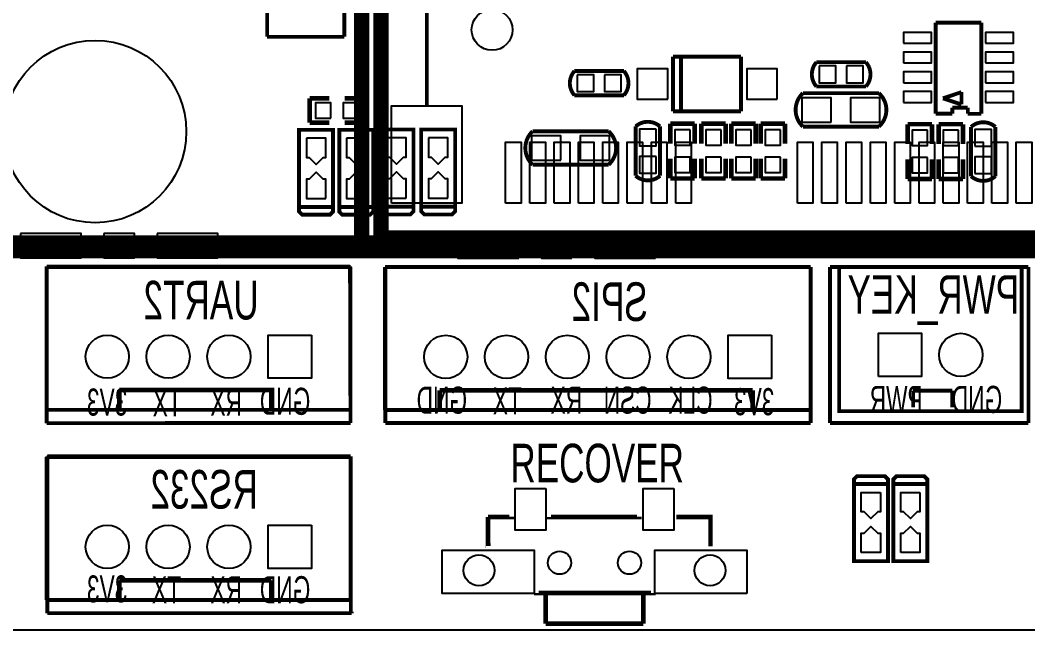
# Model space of a CAD drawing. Extents: x -118 to 7078, y 0 to 4366.
# Drawn here: x 4852 to 6157, y 0 to 790 of the extents above; entities that cross this region are included whole.
import ezdxf

# ---------------------------------------------------------------- set-up
doc = ezdxf.new("R2010")
doc.units = 0
doc.header["$MEASUREMENT"] = 0
for name, color, linetype in [('BG_OUTLINE', 254, 'CONTINUOUS'), ('BG_SILKSCREEN_BOTTOM', 141, 'CONTINUOUS'), ('BG_SILKSCREEN_TOP', 7, 'CONTINUOUS'), ('PG_SILKSCREEN_BOTTOM', 85, 'CONTINUOUS'), ('PG_SILKSCREEN_TOP', 85, 'CONTINUOUS'), ('PIN_BOTTOM', 5, 'CONTINUOUS'), ('PIN_TOP', 92, 'CONTINUOUS')]:
    doc.layers.add(name, color=color, linetype=linetype)

msp = doc.modelspace()

# ---------------------------------------------------------------- linework, layer by layer
at = {"layer": 'BG_OUTLINE'}
msp.add_lwpolyline([(-118.11, 4056.352), (-118.11, 157.158, 0.414214), (39.048, 0), (6929.835, 0, 0.378859), (7078.22, 148.385), (7078.22, 4054.613, 0.42493), (6917.834, 4215), (6557, 4214.999), (6557, 3842), (5999, 3842), (5999, 4214.998), (1823, 4214.987), (1823, 4168), (1656, 4168), (1656, 4214.987), (1205, 4214.986), (1205, 4168), (1038, 4168), (1038, 4214.986), (40.538, 4214.985, 0.418755)], format="xyb", close=True, dxfattribs=at)
at = {"layer": 'BG_SILKSCREEN_BOTTOM'}
for points in [[(258, 496, 30, 30, 0), (6291, 496, 30, 30, 0)], [(4886.4, 470.6, 5, 5, 0), (5279.4, 470.6, 5, 5, 0)], [(4886.4, 459.6, 5, 5, 0), (4886.4, 470.6, 5, 5, 0)], [(5279.4, 470.6, 5, 5, 0), (5280, 268, 5, 5, 0)], [(5876, 470, 5, 5, 0), (5325, 470, 5, 5, 0)], [(5325, 470, 5, 5, 0), (5325, 268, 5, 5, 0)], [(5876, 268, 5, 5, 0), (5876, 470, 5, 5, 0)], [(5901, 470, 5, 5, 0), (6158, 470, 5, 5, 0)], [(5901, 268, 5, 5, 0), (5901, 470, 5, 5, 0)], [(6158, 470, 5, 5, 0), (6158, 268, 5, 5, 0)], [(4886.4, 267.6, 5, 5, 0), (4886.4, 459.6, 5, 5, 0)], [(5280, 268, 5, 5, 0), (4886.4, 267.6, 5, 5, 0)], [(5325, 268, 5, 5, 0), (5876, 268, 5, 5, 0)], [(6158, 268, 5, 5, 0), (5901, 268, 5, 5, 0)], [(4887.4, 224.6, 5, 5, 0), (5280.4, 224.6, 5, 5, 0)], [(4887.4, 213.6, 5, 5, 0), (4887.4, 224.6, 5, 5, 0)], [(5280.4, 224.6, 5, 5, 0), (5280.4, 23.6, 5, 5, 0)], [(4887.4, 21.6, 5, 5, 0), (4887.4, 213.6, 5, 5, 0)], [(5280.4, 23.6, 5, 5, 0), (5281.4, 23.6, 5, 5, 0)], [(5281.4, 23.6, 5, 5, 0), (5281.4, 21.6, 5, 5, 0)], [(5281.4, 21.6, 5, 5, 0), (4887.4, 21.6, 5, 5, 0)]]:
    msp.add_lwpolyline(points, format="xyseb", dxfattribs=at)
at = {"layer": 'PG_SILKSCREEN_BOTTOM'}
for points in [[(5172, 768, 5, 5, 0), (5172, 988, 5, 5, 0)], [(5272, 988, 5, 5, 0), (5272, 768, 5, 5, 0)], [(6037.868, 786.455, 5, 5, 0), (6037.868, 668.384, 5, 5, 0)], [(6096.93, 786.455, 5, 5, 0), (6037.868, 786.455, 5, 5, 0)], [(6096.93, 668.345, 5, 5, 0), (6096.93, 786.455, 5, 5, 0)], [(5272, 768, 5, 5, 0), (5172, 768, 5, 5, 0)], [(5785.819, 742.429, 5, 5, 0), (5697.681, 742.429, 5, 5, 0)], [(5697.681, 742.429, 5, 5, 0), (5697.681, 671.571, 5, 5, 0)], [(5708, 671.571, 5, 5, 0), (5708, 742.429, 5, 5, 0)], [(5785.819, 671.571, 5, 5, 0), (5785.819, 742.429, 5, 5, 0)], [(5925.241, 703.651, 5, 5, 0), (5883.402, 703.651, 5, 5, -0.37791), (5883.402, 735.147, 5, 5, 0)], [(5883.402, 735.147, 5, 5, 0), (5925.241, 735.147, 5, 5, 0)], [(5925.241, 735.147, 5, 5, 0), (5947.402, 735.147, 5, 5, -0.37791), (5947.402, 703.651, 5, 5, 0)], [(5611.839, 692.252, 5, 5, 0), (5570, 692.252, 5, 5, -0.37791), (5570, 723.748, 5, 5, 0)], [(5570, 723.748, 5, 5, 0), (5611.839, 723.748, 5, 5, 0)], [(5611.839, 723.748, 5, 5, 0), (5634, 723.748, 5, 5, -0.37791), (5634, 692.252, 5, 5, 0)], [(5947.402, 703.651, 5, 5, 0), (5925.241, 703.651, 5, 5, 0)], [(5634, 692.252, 5, 5, 0), (5611.839, 692.252, 5, 5, 0)], [(5865.801, 651.748, 5, 5, -0.432734), (5865.801, 695.048, 5, 5, 0)], [(5865.801, 695.048, 5, 5, 0), (5964.219, 695.048, 5, 5, -0.450474), (5964.219, 651.748, 5, 5, 0)], [(6071.198, 696.384, 5, 5, 0), (6047.269, 688.345, 5, 5, 0)], [(6071.198, 680.384, 5, 5, 0), (6071.198, 696.384, 5, 5, 0)], [(5226.971, 688.348, 5.909, 5.909, 0), (5226.971, 656.852, 5.909, 5.909, 0)], [(5252.561, 688.348, 5.909, 5.909, 0), (5226.971, 688.348, 5.909, 5.909, 0)], [(5272.239, 688.348, 5.909, 5.909, 0), (5297.829, 688.348, 5.909, 5.909, 0)], [(5297.829, 688.348, 5.909, 5.909, 0), (5297.829, 656.852, 5.909, 5.909, 0)], [(6047.269, 688.345, 5, 5, 0), (6071.198, 680.384, 5, 5, 0)], [(6059.399, 676.384, 5, 5, 0), (6079.399, 676.384, 5, 5, 0)], [(6059.399, 668.384, 5, 5, 0), (6059.399, 676.384, 5, 5, 0)], [(6079.399, 676.384, 5, 5, 0), (6079.399, 668.345, 5, 5, 0)], [(5697.681, 671.571, 5, 5, 0), (5785.819, 671.571, 5, 5, 0)], [(6037.868, 668.384, 5, 5, 0), (6059.399, 668.384, 5, 5, 0)], [(6079.399, 668.345, 5, 5, 0), (6096.93, 668.345, 5, 5, 0)], [(5226.971, 656.852, 5.909, 5.909, 0), (5252.561, 656.852, 5.909, 5.909, 0)], [(5297.829, 656.852, 5.909, 5.909, 0), (5272.239, 656.852, 5.909, 5.909, 0)], [(5649.252, 610.161, 5, 5, 0), (5649.252, 652, 5, 5, -0.37791), (5680.748, 652, 5, 5, 0)], [(5680.748, 652, 5, 5, 0), (5680.748, 610.161, 5, 5, 0)], [(5694.252, 655.429, 5.909, 5.909, 0), (5725.748, 655.429, 5.909, 5.909, 0)], [(5694.252, 629.839, 5.909, 5.909, 0), (5694.252, 655.429, 5.909, 5.909, 0)], [(5725.748, 655.429, 5.909, 5.909, 0), (5725.748, 629.839, 5.909, 5.909, 0)], [(5734.252, 655.429, 5.909, 5.909, 0), (5765.748, 655.429, 5.909, 5.909, 0)], [(5734.252, 629.839, 5.909, 5.909, 0), (5734.252, 655.429, 5.909, 5.909, 0)], [(5765.748, 655.429, 5.909, 5.909, 0), (5765.748, 629.839, 5.909, 5.909, 0)], [(5773.252, 655.429, 5.909, 5.909, 0), (5804.748, 655.429, 5.909, 5.909, 0)], [(5773.252, 629.839, 5.909, 5.909, 0), (5773.252, 655.429, 5.909, 5.909, 0)], [(5804.748, 655.429, 5.909, 5.909, 0), (5804.748, 629.839, 5.909, 5.909, 0)], [(5811.252, 655.429, 5.909, 5.909, 0), (5842.748, 655.429, 5.909, 5.909, 0)], [(5811.252, 629.839, 5.909, 5.909, 0), (5811.252, 655.429, 5.909, 5.909, 0)], [(5842.748, 655.429, 5.909, 5.909, 0), (5842.748, 629.839, 5.909, 5.909, 0)], [(5964.219, 651.748, 5, 5, 0), (5865.801, 651.748, 5, 5, 0)], [(6001.652, 654.827, 5.909, 5.909, 0), (6033.148, 654.827, 5.909, 5.909, 0)], [(6001.652, 629.237, 5.909, 5.909, 0), (6001.652, 654.827, 5.909, 5.909, 0)], [(6033.148, 654.827, 5.909, 5.909, 0), (6033.148, 629.237, 5.909, 5.909, 0)], [(6041.65, 654.827, 5.909, 5.909, 0), (6073.146, 654.827, 5.909, 5.909, 0)], [(6041.65, 629.237, 5.909, 5.909, 0), (6041.65, 654.827, 5.909, 5.909, 0)], [(6073.146, 654.827, 5.909, 5.909, 0), (6073.146, 629.237, 5.909, 5.909, 0)], [(6083.652, 629.239, 5, 5, 0), (6083.652, 651.4, 5, 5, -0.37791), (6115.148, 651.4, 5, 5, 0)], [(6115.148, 651.4, 5, 5, 0), (6115.148, 629.239, 5, 5, 0)], [(5257.4, 547.6, 5, 5, 0), (5213.4, 547.6, 5, 5, 0), (5213.4, 647.6, 5, 5, 0), (5257.4, 647.6, 5, 5, 0), (5257.4, 547.6, 5, 5, 0)], [(5309.4, 547.6, 5, 5, 0), (5265.4, 547.6, 5, 5, 0), (5265.4, 647.6, 5, 5, 0), (5309.4, 647.6, 5, 5, 0), (5309.4, 547.6, 5, 5, 0)], [(5361.53, 547.99, 5, 5, 0), (5317.53, 547.99, 5, 5, 0), (5317.53, 647.99, 5, 5, 0), (5361.53, 647.99, 5, 5, 0), (5361.53, 547.99, 5, 5, 0)], [(5415.53, 547.99, 5, 5, 0), (5371.53, 547.99, 5, 5, 0), (5371.53, 647.99, 5, 5, 0), (5415.53, 647.99, 5, 5, 0), (5415.53, 547.99, 5, 5, 0)], [(5515.791, 602.35, 5, 5, -0.432734), (5515.791, 645.65, 5, 5, 0)], [(5515.791, 645.65, 5, 5, 0), (5614.209, 645.65, 5, 5, -0.450474), (5614.209, 602.35, 5, 5, 0)], [(6115.148, 629.239, 5, 5, 0), (6115.148, 587.4, 5, 5, -0.37791), (6083.652, 587.4, 5, 5, 0)], [(6083.652, 587.4, 5, 5, 0), (6083.652, 629.239, 5, 5, 0)], [(5614.209, 602.35, 5, 5, 0), (5515.791, 602.35, 5, 5, 0)], [(5680.748, 610.161, 5, 5, 0), (5680.748, 588, 5, 5, -0.37791), (5649.252, 588, 5, 5, 0)], [(5649.252, 588, 5, 5, 0), (5649.252, 610.161, 5, 5, 0)], [(5694.252, 610.161, 5.909, 5.909, 0), (5694.252, 584.571, 5.909, 5.909, 0)], [(5725.748, 584.571, 5.909, 5.909, 0), (5725.748, 610.161, 5.909, 5.909, 0)], [(5734.252, 610.161, 5.909, 5.909, 0), (5734.252, 584.571, 5.909, 5.909, 0)], [(5765.748, 584.571, 5.909, 5.909, 0), (5765.748, 610.161, 5.909, 5.909, 0)], [(5773.252, 610.161, 5.909, 5.909, 0), (5773.252, 584.571, 5.909, 5.909, 0)], [(5804.748, 584.571, 5.909, 5.909, 0), (5804.748, 610.161, 5.909, 5.909, 0)], [(5811.252, 610.161, 5.909, 5.909, 0), (5811.252, 584.571, 5.909, 5.909, 0)], [(5842.748, 584.571, 5.909, 5.909, 0), (5842.748, 610.161, 5.909, 5.909, 0)], [(6001.652, 609.559, 5.909, 5.909, 0), (6001.652, 583.969, 5.909, 5.909, 0)], [(6033.148, 583.969, 5.909, 5.909, 0), (6033.148, 609.559, 5.909, 5.909, 0)], [(6041.65, 609.559, 5.909, 5.909, 0), (6041.65, 583.969, 5.909, 5.909, 0)], [(6073.146, 583.969, 5.909, 5.909, 0), (6073.146, 609.559, 5.909, 5.909, 0)], [(5694.252, 584.571, 5.909, 5.909, 0), (5725.748, 584.571, 5.909, 5.909, 0)], [(5734.252, 584.571, 5.909, 5.909, 0), (5765.748, 584.571, 5.909, 5.909, 0)], [(5773.252, 584.571, 5.909, 5.909, 0), (5804.748, 584.571, 5.909, 5.909, 0)], [(5811.252, 584.571, 5.909, 5.909, 0), (5842.748, 584.571, 5.909, 5.909, 0)], [(6001.652, 583.969, 5.909, 5.909, 0), (6033.148, 583.969, 5.909, 5.909, 0)], [(6041.65, 583.969, 5.909, 5.909, 0), (6073.146, 583.969, 5.909, 5.909, 0)], [(5213.4, 547.6, 5, 5, 0), (5213.4, 541.6, 5, 5, 0), (5217.4, 537.6, 5, 5, 0), (5235.4, 537.6, 5, 5, 0)], [(5257.4, 547.6, 5, 5, 0), (5257.4, 541.6, 5, 5, 0), (5253.4, 537.6, 5, 5, 0), (5235.4, 537.6, 5, 5, 0)], [(5265.4, 547.6, 5, 5, 0), (5265.4, 541.6, 5, 5, 0), (5269.4, 537.6, 5, 5, 0), (5287.4, 537.6, 5, 5, 0)], [(5309.4, 547.6, 5, 5, 0), (5309.4, 541.6, 5, 5, 0), (5305.4, 537.6, 5, 5, 0), (5287.4, 537.6, 5, 5, 0)], [(5317.53, 547.99, 5, 5, 0), (5317.53, 541.99, 5, 5, 0), (5321.53, 537.99, 5, 5, 0), (5339.53, 537.99, 5, 5, 0)], [(5361.53, 547.99, 5, 5, 0), (5361.53, 541.99, 5, 5, 0), (5357.53, 537.99, 5, 5, 0), (5339.53, 537.99, 5, 5, 0)], [(5371.53, 547.99, 5, 5, 0), (5371.53, 541.99, 5, 5, 0), (5375.53, 537.99, 5, 5, 0), (5393.53, 537.99, 5, 5, 0)], [(5415.53, 547.99, 5, 5, 0), (5415.53, 541.99, 5, 5, 0), (5411.53, 537.99, 5, 5, 0), (5393.53, 537.99, 5, 5, 0)]]:
    msp.add_lwpolyline(points, format="xyseb", dxfattribs=at)
at = {"layer": 'PG_SILKSCREEN_TOP'}
for points in [[(4272.4, 498.6, 20, 20, 0), (5294.4, 498.6, 20, 20, 0), (5294.4, 3223.7, 20, 20, 0)], [(6590.4, 2795.5, 20, 20, 0), (6590.4, 507.6, 20, 20, 0), (5319.4, 507.6, 20, 20, 0), (5319.4, 2795.5, 20, 20, 0), (6590.4, 2795.5, 20, 20, 0)], [(5378.999, 678.447, 4.72, 4.72, 0), (5378.999, 979.517, 4.72, 4.72, 0)], [(4886.302, 469.942, 5, 5, 0), (5280.003, 469.942, 5, 5, 0)], [(4886.302, 284.898, 5, 5, 0), (4886.302, 469.942, 5, 5, 0)], [(5280.003, 469.942, 5, 5, 0), (5280.003, 284.898, 5, 5, 0)], [(5324.559, 284.598, 5, 5, 0), (5324.559, 469.642, 5, 5, 0)], [(5324.559, 469.642, 5, 5, 0), (5875.74, 469.642, 5, 5, 0)], [(5875.74, 469.642, 5, 5, 0), (5875.74, 284.598, 5, 5, 0)], [(5912.89, 283.165, 5, 5, 0), (6149.11, 283.165, 5, 5, 0), (6149.11, 470.173, 5, 5, 0), (5912.89, 470.173, 5, 5, 0), (5912.89, 283.165, 5, 5, 0)], [(4980.794, 310.489, 6, 6, 0), (4980.794, 286.871, 6, 6, 0)], [(5177.645, 310.489, 6, 6, 0), (4980.794, 310.489, 6, 6, 0)], [(5177.645, 286.871, 6, 6, 0), (5177.645, 310.489, 6, 6, 0)], [(5800.941, 310.189, 6, 6, 0), (5395.429, 310.189, 6, 6, 0)], [(5395.429, 310.189, 6, 6, 0), (5395.429, 286.571, 6, 6, 0)], [(5800.941, 286.571, 6, 6, 0), (5800.941, 310.189, 6, 6, 0)], [(6008.579, 288.169, 5, 5, 0), (6008.579, 309.791, 5, 5, 0)], [(6008.579, 309.791, 5, 5, 0), (6059.409, 309.791, 5, 5, 0)], [(6059.409, 309.791, 5, 5, 0), (6059.409, 288.169, 5, 5, 0)], [(5280.003, 284.898, 5, 5, 0), (4886.302, 284.898, 5, 5, 0)], [(5875.74, 284.598, 5, 5, 0), (5324.559, 284.598, 5, 5, 0)], [(4886.302, 223.642, 5, 5, 0), (5280.003, 223.642, 5, 5, 0)], [(4886.302, 38.598, 5, 5, 0), (4886.302, 223.642, 5, 5, 0)], [(5280.003, 223.642, 5, 5, 0), (5280.003, 38.598, 5, 5, 0)], [(5932, 189, 5, 5, 0), (5932, 195, 5, 5, 0), (5936, 199, 5, 5, 0), (5954, 199, 5, 5, 0)], [(5976, 189, 5, 5, 0), (5976, 195, 5, 5, 0), (5972, 199, 5, 5, 0), (5954, 199, 5, 5, 0)], [(5983, 189, 5, 5, 0), (5983, 195, 5, 5, 0), (5987, 199, 5, 5, 0), (6005, 199, 5, 5, 0)], [(6027, 189, 5, 5, 0), (6027, 195, 5, 5, 0), (6023, 199, 5, 5, 0), (6005, 199, 5, 5, 0)], [(5976, 189, 5, 5, 0), (5932, 189, 5, 5, 0), (5932, 89, 5, 5, 0), (5976, 89, 5, 5, 0), (5976, 189, 5, 5, 0)], [(6027, 189, 5, 5, 0), (5983, 189, 5, 5, 0), (5983, 89, 5, 5, 0), (6027, 89, 5, 5, 0), (6027, 189, 5, 5, 0)], [(5458.2, 145.962, 6, 6, 0), (5488.7, 145.962, 6, 6, 0), (5488.7, 146.402, 6, 6, 0)], [(5458.2, 145.962, 6, 6, 0), (5458.2, 109.102, 6, 6, 0), (5458.6, 109.102, 6, 6, 0), (5458.6, 108.402, 6, 6, 0)], [(5536.7, 146.302, 6, 6, 0), (5536.7, 145.962, 6, 6, 0), (5654.2, 145.962, 6, 6, 0), (5654.2, 146.502, 6, 6, 0)], [(5702, 146.302, 6, 6, 0), (5746.2, 146.302, 6, 6, 0), (5746.2, 108.002, 6, 6, 0)], [(4980.794, 64.189, 6, 6, 0), (4980.794, 40.571, 6, 6, 0)], [(5177.645, 64.189, 6, 6, 0), (4980.794, 64.189, 6, 6, 0)], [(5177.645, 40.571, 6, 6, 0), (5177.645, 64.189, 6, 6, 0)], [(5280.003, 38.598, 5, 5, 0), (4886.302, 38.598, 5, 5, 0)], [(5672, 47.602, 6, 6, 0), (5672, 47.532, 6, 6, 0), (5520.8, 47.532, 6, 6, 0), (5520.8, 47.602, 6, 6, 0)], [(5532.61, 8.162, 6, 6, 0), (5532.61, 47.532, 6, 6, 0)], [(5659.39, 47.532, 6, 6, 0), (5659.39, 8.162, 6, 6, 0)], [(5659.39, 8.162, 6, 6, 0), (5532.61, 8.162, 6, 6, 0)]]:
    msp.add_lwpolyline(points, format="xyseb", dxfattribs=at)
at = {"layer": 'PIN_BOTTOM'}
for points in [[(5996.249, 759.774), (6032.249, 759.774), (6032.249, 773.774), (5996.249, 773.774)], [(6102.549, 759.774), (6138.549, 759.774), (6138.549, 773.774), (6102.549, 773.774)], [(5996.249, 734.183), (6032.249, 734.183), (6032.249, 748.183), (5996.249, 748.183)], [(6102.549, 734.183), (6138.549, 734.183), (6138.549, 748.183), (6102.549, 748.183)], [(5573.455, 718.825), (5573.455, 697.175), (5595.105, 697.175), (5595.105, 718.825)], [(5608.895, 718.825), (5608.895, 697.175), (5630.545, 697.175), (5630.545, 718.825)], [(5690.815, 687.315), (5690.815, 726.685), (5651.445, 726.685), (5651.445, 687.315)], [(5832.555, 687.315), (5832.555, 726.685), (5793.185, 726.685), (5793.185, 687.315)], [(5886.857, 730.224), (5886.857, 708.574), (5908.507, 708.574), (5908.507, 730.224)], [(5922.297, 730.224), (5922.297, 708.574), (5943.947, 708.574), (5943.947, 730.224)], [(5996.249, 708.585), (6032.249, 708.585), (6032.249, 722.585), (5996.249, 722.585)], [(6102.549, 708.585), (6138.549, 708.585), (6138.549, 722.585), (6102.549, 722.585)], [(5996.249, 682.994), (6032.249, 682.994), (6032.249, 696.994), (5996.249, 696.994)], [(6102.549, 682.994), (6138.549, 682.994), (6138.549, 696.994), (6102.549, 696.994)], [(5254.521, 662.759), (5254.521, 682.44), (5234.84, 682.44), (5234.84, 662.759)], [(5289.961, 662.759), (5289.961, 682.44), (5270.28, 682.44), (5270.28, 662.759)], [(5902.41, 657.648), (5902.41, 689.148), (5864.611, 689.148), (5864.611, 657.648)], [(5965.41, 657.648), (5965.41, 689.148), (5927.611, 689.148), (5927.611, 657.648)], [(5552.4, 608.25), (5552.4, 639.75), (5514.601, 639.75), (5514.601, 608.25)], [(5615.4, 608.25), (5615.4, 639.75), (5577.601, 639.75), (5577.601, 608.25)], [(5675.825, 648.545), (5654.175, 648.545), (5654.175, 626.895), (5675.825, 626.895)], [(5719.8405, 647.5605), (5700.1595, 647.5605), (5700.1595, 627.8795), (5719.8405, 627.8795)], [(5759.8405, 647.5605), (5740.1595, 647.5605), (5740.1595, 627.8795), (5759.8405, 627.8795)], [(5798.8405, 647.5605), (5779.1595, 647.5605), (5779.1595, 627.8795), (5798.8405, 627.8795)], [(5836.8405, 647.5605), (5817.1595, 647.5605), (5817.1595, 627.8795), (5836.8405, 627.8795)], [(6027.2405, 646.9585), (6007.5595, 646.9585), (6007.5595, 627.2775), (6027.2405, 627.2775)], [(6067.2385, 646.9585), (6047.5575, 646.9585), (6047.5575, 627.2775), (6067.2385, 627.2775)], [(6088.575, 626.295), (6110.225, 626.295), (6110.225, 647.945), (6088.575, 647.945)], [(5222.9, 636.6), (5222.9, 611.6), (5225.9, 611.6), (5226.4, 611.6), (5235.4, 602.6), (5244.4, 611.6), (5247.9, 611.6), (5247.9, 636.6)], [(5274.9, 636.6), (5274.9, 611.6), (5277.9, 611.6), (5278.4, 611.6), (5287.4, 602.6), (5296.4, 611.6), (5299.9, 611.6), (5299.9, 636.6)], [(5327.03, 636.99), (5327.03, 611.99), (5330.03, 611.99), (5330.53, 611.99), (5339.53, 602.99), (5348.53, 611.99), (5352.03, 611.99), (5352.03, 636.99)], [(5381.03, 636.99), (5381.03, 611.99), (5384.03, 611.99), (5384.53, 611.99), (5393.53, 602.99), (5402.53, 611.99), (5406.03, 611.99), (5406.03, 636.99)], [(5675.825, 613.105), (5654.175, 613.105), (5654.175, 591.455), (5675.825, 591.455)], [(5719.8405, 612.1205), (5700.1595, 612.1205), (5700.1595, 592.4395), (5719.8405, 592.4395)], [(5759.8405, 612.1205), (5740.1595, 612.1205), (5740.1595, 592.4395), (5759.8405, 592.4395)], [(5798.8405, 612.1205), (5779.1595, 612.1205), (5779.1595, 592.4395), (5798.8405, 592.4395)], [(5836.8405, 612.1205), (5817.1595, 612.1205), (5817.1595, 592.4395), (5836.8405, 592.4395)], [(6027.2405, 611.5185), (6007.5595, 611.5185), (6007.5595, 591.8375), (6027.2405, 591.8375)], [(6067.2385, 611.5185), (6047.5575, 611.5185), (6047.5575, 591.8375), (6067.2385, 591.8375)], [(6088.575, 590.855), (6110.225, 590.855), (6110.225, 612.505), (6088.575, 612.505)], [(5247.9, 558.6), (5247.9, 583.6), (5244.9, 583.6), (5244.4, 583.6), (5235.4, 592.6), (5226.4, 583.6), (5222.9, 583.6), (5222.9, 558.6)], [(5299.9, 558.6), (5299.9, 583.6), (5296.9, 583.6), (5296.4, 583.6), (5287.4, 592.6), (5278.4, 583.6), (5274.9, 583.6), (5274.9, 558.6)], [(5352.03, 558.99), (5352.03, 583.99), (5349.03, 583.99), (5348.53, 583.99), (5339.53, 592.99), (5330.53, 583.99), (5327.03, 583.99), (5327.03, 558.99)], [(5406.03, 558.99), (5406.03, 583.99), (5403.03, 583.99), (5402.53, 583.99), (5393.53, 592.99), (5384.53, 583.99), (5381.03, 583.99), (5381.03, 558.99)], [(4852.451, 513.35), (4852.451, 481.85), (4931.191, 481.85), (4931.191, 513.35)], [(4960.715, 513.35), (4960.715, 481.85), (5000.085, 481.85), (5000.085, 513.35)], [(5029.609, 513.35), (5029.609, 481.85), (5108.349, 481.85), (5108.349, 513.35)], [(5497.791, 481.25), (5497.791, 512.75), (5419.051, 512.75), (5419.051, 481.25)], [(5566.685, 481.25), (5566.685, 512.75), (5527.315, 512.75), (5527.315, 481.25)], [(5674.949, 481.25), (5674.949, 512.75), (5596.209, 512.75), (5596.209, 481.25)], [(5229.2945, 381.8315), (5229.2945, 325.7685), (5173.2315, 325.7685), (5173.2315, 381.8315)], [(5825.0315, 381.5315), (5825.0315, 325.4685), (5768.9685, 325.4685), (5768.9685, 381.5315)], [(5963.598, 327.968), (5963.598, 384.031), (6019.661, 384.031), (6019.661, 327.968)], [(5229.2945, 135.5315), (5229.2945, 79.4685), (5173.2315, 79.4685), (5173.2315, 135.5315)]]:
    msp.add_lwpolyline(points, close=True, dxfattribs=at)
for centre, radius in [((5463.381, 777.069), 26.5), ((4949.168, 645.277), 118.11), ((4965.043, 353.8), 28.0315), ((5043.783, 353.8), 28.0315), ((5122.523, 353.8), 28.0315), ((5403.299, 353.5), 28.0315), ((5482.039, 353.5), 28.0315), ((5560.78, 353.5), 28.0315), ((5639.52, 353.5), 28.0315), ((5718.26, 353.5), 28.0315), ((6070.37, 356), 28.0315), ((4965.043, 107.5), 28.0315), ((5043.783, 107.5), 28.0315), ((5122.523, 107.5), 28.0315), ((5446.39, 77.062), 20), ((5550.72, 86.902), 15), ((5641.28, 86.902), 15), ((5745.61, 77.062), 20)]:
    msp.add_circle(centre, radius, dxfattribs=at)
at = {"layer": 'PIN_TOP'}
for points in [[(5333.121, 552.738), (5333.121, 678.738), (5424.121, 678.738), (5424.121, 552.738)], [(5480.83, 552.506), (5480.83, 631.506), (5500.83, 631.506), (5500.83, 552.506)], [(5512.318, 552.506), (5512.318, 631.506), (5532.318, 631.506), (5532.318, 552.506)], [(5543.818, 552.506), (5543.818, 631.506), (5563.818, 631.506), (5563.818, 552.506)], [(5575.31, 552.506), (5575.31, 631.506), (5595.31, 631.506), (5595.31, 552.506)], [(5606.81, 552.506), (5606.81, 631.506), (5626.81, 631.506), (5626.81, 552.506)], [(5638.31, 552.506), (5638.31, 631.506), (5658.31, 631.506), (5658.31, 552.506)], [(5669.798, 552.506), (5669.798, 631.506), (5689.798, 631.506), (5689.798, 552.506)], [(5701.298, 552.506), (5701.298, 631.506), (5721.298, 631.506), (5721.298, 552.506)], [(5858.739, 552.667), (5858.739, 631.667), (5878.739, 631.667), (5878.739, 552.667)], [(5890.239, 552.667), (5890.239, 631.667), (5910.239, 631.667), (5910.239, 552.667)], [(5921.727, 552.667), (5921.727, 631.667), (5941.727, 631.667), (5941.727, 552.667)], [(5953.227, 552.667), (5953.227, 631.667), (5973.227, 631.667), (5973.227, 552.667)], [(5984.719, 552.667), (5984.719, 631.667), (6004.719, 631.667), (6004.719, 552.667)], [(6016.219, 552.667), (6016.219, 631.667), (6036.219, 631.667), (6036.219, 552.667)], [(6047.719, 552.667), (6047.719, 631.667), (6067.719, 631.667), (6067.719, 552.667)], [(6079.208, 552.667), (6079.208, 631.667), (6099.208, 631.667), (6099.208, 552.667)], [(6110.708, 552.667), (6110.708, 631.667), (6130.708, 631.667), (6130.708, 552.667)], [(6142.2, 552.667), (6142.2, 631.667), (6162.2, 631.667), (6162.2, 552.667)], [(5229.2945, 381.8315), (5229.2945, 325.7685), (5173.2315, 325.7685), (5173.2315, 381.8315)], [(5825.0315, 381.5315), (5825.0315, 325.4685), (5768.9685, 325.4685), (5768.9685, 381.5315)], [(5963.598, 327.968), (5963.598, 384.031), (6019.661, 384.031), (6019.661, 327.968)], [(5533.13, 183.002), (5533.13, 129.002), (5493.13, 129.002), (5493.13, 183.002)], [(5698.87, 183.002), (5698.87, 129.002), (5658.87, 129.002), (5658.87, 183.002)], [(5966.5, 178), (5966.5, 153), (5963.5, 153), (5963, 153), (5954, 144), (5945, 153), (5941.5, 153), (5941.5, 178)], [(6017.5, 178), (6017.5, 153), (6014.5, 153), (6014, 153), (6005, 144), (5996, 153), (5992.5, 153), (5992.5, 178)], [(5229.2945, 135.5315), (5229.2945, 79.4685), (5173.2315, 79.4685), (5173.2315, 135.5315)], [(5941.5, 100), (5941.5, 125), (5944.5, 125), (5945, 125), (5954, 134), (5963, 125), (5966.5, 125), (5966.5, 100)], [(5992.5, 100), (5992.5, 125), (5995.5, 125), (5996, 125), (6005, 134), (6014, 125), (6017.5, 125), (6017.5, 100)], [(5517.7, 47.092), (5398.7, 47.092), (5398.7, 103.092), (5517.7, 103.092)], [(5793.3, 47.092), (5674.3, 47.092), (5674.3, 103.092), (5793.3, 103.092)]]:
    msp.add_lwpolyline(points, close=True, dxfattribs=at)
for centre, radius in [((5463.381, 777.069), 26.5), ((4949.168, 645.277), 118.11), ((4965.043, 353.8), 28.0315), ((5043.783, 353.8), 28.0315), ((5122.523, 353.8), 28.0315), ((5403.299, 353.5), 28.0315), ((5482.039, 353.5), 28.0315), ((5560.78, 353.5), 28.0315), ((5639.52, 353.5), 28.0315), ((5718.26, 353.5), 28.0315), ((6070.37, 356), 28.0315), ((4965.043, 107.5), 28.0315), ((5043.783, 107.5), 28.0315), ((5122.523, 107.5), 28.0315), ((5446.39, 77.062), 20), ((5550.72, 86.902), 15), ((5641.28, 86.902), 15), ((5745.61, 77.062), 20)]:
    msp.add_circle(centre, radius, dxfattribs=at)

# ---------------------------------------------------------------- texts
at = {"layer": 'BG_SILKSCREEN_BOTTOM', "text_generation_flag": 2}
for s, height, width, p in [('PWR_KEY', 50, 0.68, (6146, 409.333)), ('UART2', 50, 0.68, (5161, 402)), ('SPI2', 50, 0.68, (5665, 400)), ('GND', 35, 0.628571, (5228, 278.5)), ('GND', 35, 0.628571, (5431, 280)), ('TX', 35, 0.628571, (5502, 279)), ('RX', 35, 0.628571, (5580, 280)), ('CSN', 35, 0.628571, (5670, 280)), ('CLK', 35, 0.628571, (5749, 280)), ('3V3', 35, 0.628571, (5829, 278)), ('PWR', 35, 0.628571, (6021, 281)), ('GND', 35, 0.628571, (6124, 281)), ('3V3', 35, 0.628571, (4991, 277.5)), ('TX', 35, 0.628571, (5061.5, 276.5)), ('RX', 35, 0.628571, (5139.5, 277.5)), ('RS232', 50, 0.68, (5160, 157)), ('3V3', 35, 0.628571, (4991, 35.5)), ('TX', 35, 0.628571, (5060.5, 34.5)), ('RX', 35, 0.628571, (5139.5, 34.5)), ('GND', 35, 0.628571, (5228, 34.5))]:
    msp.add_text(s, height=height, dxfattribs=dict(at, width=width)).set_placement(p)
at = {"layer": 'BG_SILKSCREEN_TOP', "width": 0.68}
msp.add_text('RECOVER', height=50, dxfattribs=at).set_placement((5487, 191))

doc.saveas('drawing.dxf')
